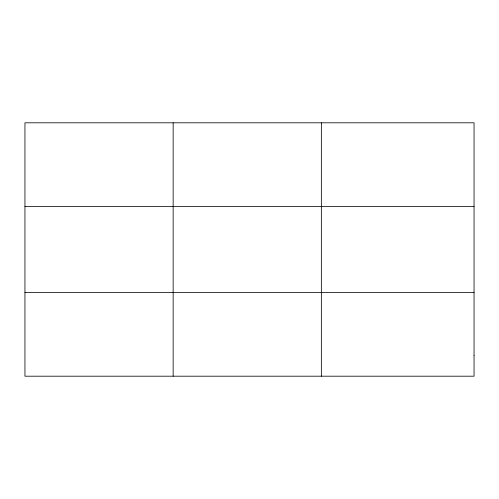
<?xml version="1.0" encoding="UTF-8"?>
<svg xmlns="http://www.w3.org/2000/svg" width="499" height="499" viewBox="0 0 499 499"><rect width="100%" height="100%" fill="white"/><g stroke="black" fill="none" stroke-linecap="round" stroke-linejoin="round"><path stroke-width="0.75" d="M173.153 122.804L173.153 376.196M321.356 122.804L321.356 376.196M24.95 206.424L474.05 206.424M24.95 292.576L474.05 292.576M474.05 355.288L474.05 376.196L24.95 376.196L24.95 122.804L474.05 122.804L474.05 355.288"/></g></svg>
